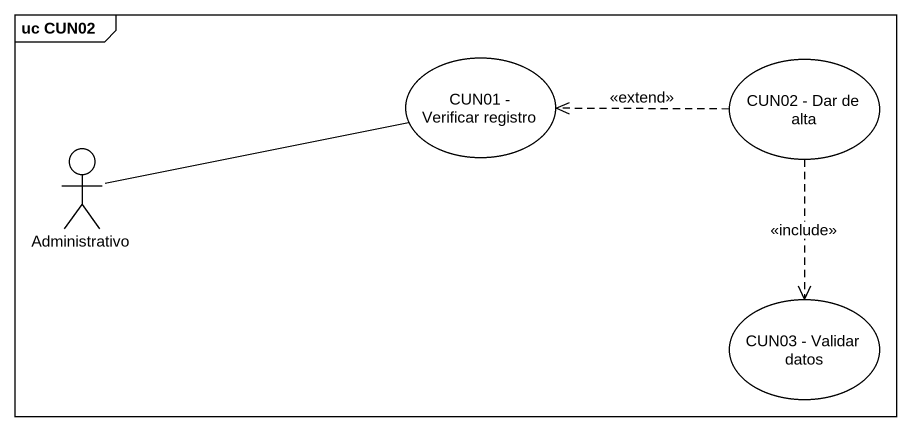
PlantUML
@startuml
mainframe uc CUN02
usecase "CUN01 - Verificar registro" as CUN01_Verificar_registro
usecase "CUN02 - Dar de alta" as CUN02_Dar_de_alta
actor Administrativo
usecase "CUN03 - Validar datos" as CUN03_Validar_datos
CUN02_Dar_de_alta .left.> CUN01_Verificar_registro : <<extend>>
CUN02_Dar_de_alta ..> CUN03_Validar_datos : <<include>>
Administrativo -right- CUN01_Verificar_registro
@enduml
